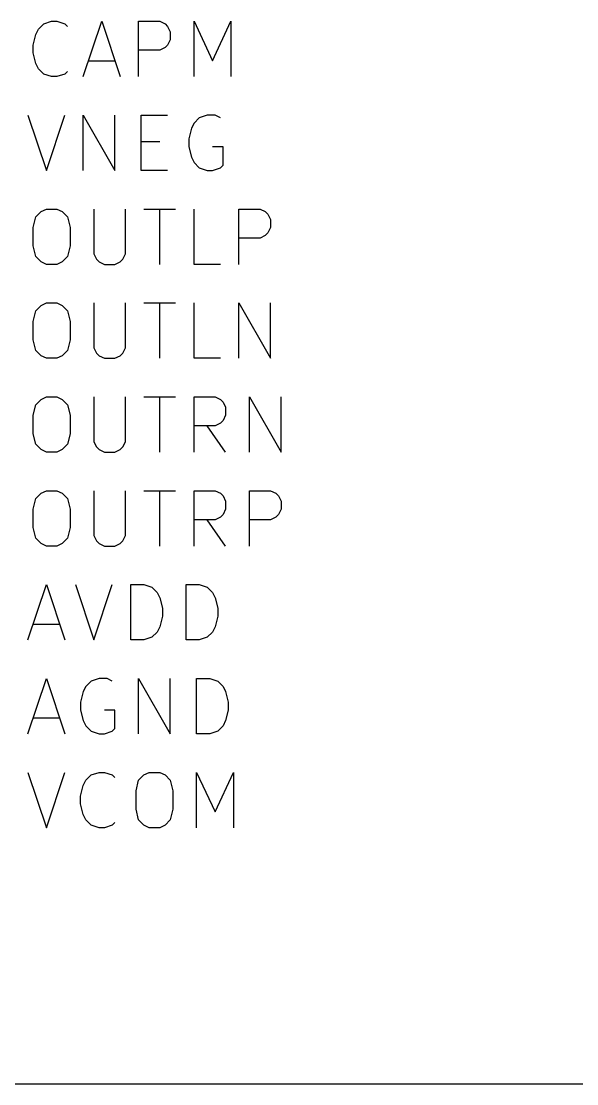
# Model space of a CAD drawing. Extents: x 0.4 to 11.3, y -7.9 to -0.4.
# Drawn here: x 4.359 to 4.95, y -5.15 to -4.018 of the extents above; entities that cross this region are included whole.
import ezdxf

# ---------------------------------------------------------------- set-up
doc = ezdxf.new("R2010")
doc.units = 0
doc.header["$MEASUREMENT"] = 0
doc.layers.add('CYAN2', color=4, linetype='CONTINUOUS')
doc.layers.add('RED2', color=1, linetype='CONTINUOUS')

msp = doc.modelspace()

# ---------------------------------------------------------------- linework, layer by layer
at = {"layer": 'CYAN2', "linetype": 'CONTINUOUS'}
for p, q in [((4.374, -4.0323), (4.3769, -4.0267)), ((4.374, -4.0323), (4.3769, -4.0267)), ((4.3769, -4.0267), (4.3825, -4.0211)), ((4.3769, -4.0267), (4.3825, -4.0211)), ((4.3825, -4.0211), (4.3909, -4.0183)), ((4.3825, -4.0211), (4.3909, -4.0183)), ((4.3909, -4.0183), (4.3965, -4.0183)), ((4.3909, -4.0183), (4.3965, -4.0183)), ((4.3965, -4.0183), (4.4049, -4.0211)), ((4.3965, -4.0183), (4.4049, -4.0211)), ((4.4049, -4.0211), (4.4078, -4.0239)), ((4.4049, -4.0211), (4.4078, -4.0239)), ((4.4246, -4.0773), (4.4443, -4.0183)), ((4.4246, -4.0773), (4.4443, -4.0183)), ((4.4443, -4.0183), (4.4639, -4.0773)), ((4.4443, -4.0183), (4.4639, -4.0773)), ((4.4836, -4.0773), (4.4836, -4.0183)), ((4.4836, -4.0183), (4.5061, -4.0183)), ((4.4836, -4.0773), (4.4836, -4.0183)), ((4.4836, -4.0183), (4.5061, -4.0183)), ((4.5061, -4.0183), (4.5117, -4.0211)), ((4.5061, -4.0183), (4.5117, -4.0211)), ((4.5117, -4.0211), (4.5145, -4.0239)), ((4.5117, -4.0211), (4.5145, -4.0239)), ((4.5145, -4.0239), (4.5173, -4.0295)), ((4.5145, -4.0239), (4.5173, -4.0295)), ((4.5426, -4.0773), (4.5426, -4.0183)), ((4.5426, -4.0183), (4.5623, -4.0604)), ((4.5426, -4.0773), (4.5426, -4.0183)), ((4.5426, -4.0183), (4.5623, -4.0604)), ((4.5623, -4.0604), (4.5819, -4.0183)), ((4.5623, -4.0604), (4.5819, -4.0183)), ((4.5819, -4.0183), (4.5819, -4.0773)), ((4.5819, -4.0183), (4.5819, -4.0773)), ((4.3712, -4.0436), (4.374, -4.0323)), ((4.3712, -4.0436), (4.374, -4.0323)), ((4.5173, -4.038), (4.5145, -4.0436)), ((4.5173, -4.038), (4.5145, -4.0436)), ((4.5173, -4.0295), (4.5173, -4.038)), ((4.5173, -4.0295), (4.5173, -4.038)), ((4.3712, -4.052), (4.3712, -4.0436)), ((4.3712, -4.052), (4.3712, -4.0436)), ((4.5061, -4.0492), (4.4836, -4.0492)), ((4.5061, -4.0492), (4.4836, -4.0492)), ((4.5117, -4.0464), (4.5061, -4.0492)), ((4.5117, -4.0464), (4.5061, -4.0492)), ((4.5145, -4.0436), (4.5117, -4.0464)), ((4.5145, -4.0436), (4.5117, -4.0464)), ((4.374, -4.0632), (4.3712, -4.052)), ((4.374, -4.0632), (4.3712, -4.052)), ((4.4302, -4.0604), (4.4583, -4.0604)), ((4.4302, -4.0604), (4.4583, -4.0604)), ((4.3769, -4.0689), (4.374, -4.0632)), ((4.3769, -4.0689), (4.374, -4.0632)), ((4.3825, -4.0745), (4.3769, -4.0689)), ((4.3825, -4.0745), (4.3769, -4.0689)), ((4.4078, -4.0717), (4.4049, -4.0745)), ((4.4078, -4.0717), (4.4049, -4.0745)), ((4.3909, -4.0773), (4.3825, -4.0745)), ((4.3909, -4.0773), (4.3825, -4.0745)), ((4.3965, -4.0773), (4.3909, -4.0773)), ((4.3965, -4.0773), (4.3909, -4.0773)), ((4.4049, -4.0745), (4.3965, -4.0773)), ((4.4049, -4.0745), (4.3965, -4.0773)), ((4.3656, -4.1183), (4.3853, -4.1773)), ((4.3656, -4.1183), (4.3853, -4.1773)), ((4.3853, -4.1773), (4.4049, -4.1183)), ((4.3853, -4.1773), (4.4049, -4.1183)), ((4.4246, -4.1773), (4.4246, -4.1183)), ((4.4246, -4.1183), (4.4583, -4.1773)), ((4.4246, -4.1773), (4.4246, -4.1183)), ((4.4246, -4.1183), (4.4583, -4.1773)), ((4.4583, -4.1773), (4.4583, -4.1183)), ((4.4583, -4.1773), (4.4583, -4.1183)), ((4.4864, -4.1773), (4.4864, -4.1183)), ((4.4864, -4.1183), (4.5145, -4.1183)), ((4.4864, -4.1773), (4.4864, -4.1183)), ((4.4864, -4.1183), (4.5145, -4.1183)), ((4.5567, -4.1183), (4.5482, -4.1211)), ((4.5567, -4.1183), (4.5482, -4.1211)), ((4.5651, -4.1183), (4.5567, -4.1183)), ((4.5651, -4.1183), (4.5567, -4.1183)), ((4.5707, -4.1211), (4.5651, -4.1183)), ((4.5707, -4.1211), (4.5651, -4.1183)), ((4.5426, -4.1267), (4.5398, -4.1323)), ((4.5426, -4.1267), (4.5398, -4.1323)), ((4.5482, -4.1211), (4.5426, -4.1267)), ((4.5482, -4.1211), (4.5426, -4.1267)), ((4.5398, -4.1323), (4.537, -4.1436)), ((4.5398, -4.1323), (4.537, -4.1436)), ((4.4864, -4.1464), (4.5061, -4.1464)), ((4.4864, -4.1464), (4.5061, -4.1464)), ((4.537, -4.1436), (4.537, -4.152)), ((4.537, -4.1436), (4.537, -4.152)), ((4.537, -4.152), (4.5398, -4.1632)), ((4.537, -4.152), (4.5398, -4.1632)), ((4.5735, -4.152), (4.5623, -4.152)), ((4.5735, -4.152), (4.5623, -4.152)), ((4.5735, -4.1717), (4.5735, -4.152)), ((4.5735, -4.1717), (4.5735, -4.152)), ((4.5398, -4.1632), (4.5426, -4.1689)), ((4.5398, -4.1632), (4.5426, -4.1689)), ((4.5426, -4.1689), (4.5482, -4.1745)), ((4.5426, -4.1689), (4.5482, -4.1745)), ((4.5482, -4.1745), (4.5567, -4.1773)), ((4.5482, -4.1745), (4.5567, -4.1773)), ((4.5623, -4.1773), (4.5707, -4.1745)), ((4.5623, -4.1773), (4.5707, -4.1745)), ((4.5707, -4.1745), (4.5735, -4.1717)), ((4.5707, -4.1745), (4.5735, -4.1717)), ((4.5145, -4.1773), (4.4864, -4.1773)), ((4.5145, -4.1773), (4.4864, -4.1773)), ((4.5567, -4.1773), (4.5623, -4.1773)), ((4.5567, -4.1773), (4.5623, -4.1773)), ((4.374, -4.2267), (4.3797, -4.2211)), ((4.374, -4.2267), (4.3797, -4.2211)), ((4.3797, -4.2211), (4.3853, -4.2183)), ((4.3797, -4.2211), (4.3853, -4.2183)), ((4.3853, -4.2183), (4.3965, -4.2183)), ((4.3853, -4.2183), (4.3965, -4.2183)), ((4.3965, -4.2183), (4.4021, -4.2211)), ((4.3965, -4.2183), (4.4021, -4.2211)), ((4.4021, -4.2211), (4.4078, -4.2267)), ((4.4021, -4.2211), (4.4078, -4.2267)), ((4.4359, -4.2183), (4.4359, -4.2661)), ((4.4359, -4.2183), (4.4359, -4.2661)), ((4.4696, -4.2661), (4.4696, -4.2183)), ((4.4696, -4.2661), (4.4696, -4.2183)), ((4.4892, -4.2183), (4.523, -4.2183)), ((4.4892, -4.2183), (4.523, -4.2183)), ((4.5061, -4.2773), (4.5061, -4.2183)), ((4.5061, -4.2773), (4.5061, -4.2183)), ((4.5426, -4.2773), (4.5426, -4.2183)), ((4.5426, -4.2773), (4.5426, -4.2183)), ((4.5904, -4.2773), (4.5904, -4.2183)), ((4.5904, -4.2183), (4.6129, -4.2183)), ((4.5904, -4.2773), (4.5904, -4.2183)), ((4.5904, -4.2183), (4.6129, -4.2183)), ((4.6129, -4.2183), (4.6185, -4.2211)), ((4.6129, -4.2183), (4.6185, -4.2211)), ((4.6185, -4.2211), (4.6213, -4.2239)), ((4.6185, -4.2211), (4.6213, -4.2239)), ((4.3712, -4.238), (4.374, -4.2267)), ((4.3712, -4.238), (4.374, -4.2267)), ((4.4078, -4.2267), (4.4106, -4.238)), ((4.4078, -4.2267), (4.4106, -4.238)), ((4.6213, -4.2239), (4.6241, -4.2295)), ((4.6213, -4.2239), (4.6241, -4.2295)), ((4.6241, -4.2295), (4.6241, -4.238)), ((4.6241, -4.2295), (4.6241, -4.238)), ((4.3712, -4.2576), (4.3712, -4.238)), ((4.3712, -4.2576), (4.3712, -4.238)), ((4.4106, -4.238), (4.4106, -4.2576)), ((4.4106, -4.238), (4.4106, -4.2576)), ((4.6213, -4.2436), (4.6185, -4.2464)), ((4.6213, -4.2436), (4.6185, -4.2464)), ((4.6241, -4.238), (4.6213, -4.2436)), ((4.6241, -4.238), (4.6213, -4.2436)), ((4.6129, -4.2492), (4.5904, -4.2492)), ((4.6129, -4.2492), (4.5904, -4.2492)), ((4.6185, -4.2464), (4.6129, -4.2492)), ((4.6185, -4.2464), (4.6129, -4.2492)), ((4.374, -4.2689), (4.3712, -4.2576)), ((4.374, -4.2689), (4.3712, -4.2576)), ((4.4106, -4.2576), (4.4078, -4.2689)), ((4.4106, -4.2576), (4.4078, -4.2689)), ((4.4359, -4.2661), (4.4387, -4.2717)), ((4.4359, -4.2661), (4.4387, -4.2717)), ((4.4668, -4.2717), (4.4696, -4.2661)), ((4.4668, -4.2717), (4.4696, -4.2661)), ((4.3797, -4.2745), (4.374, -4.2689)), ((4.3797, -4.2745), (4.374, -4.2689)), ((4.3853, -4.2773), (4.3797, -4.2745)), ((4.3853, -4.2773), (4.3797, -4.2745)), ((4.3965, -4.2773), (4.3853, -4.2773)), ((4.3965, -4.2773), (4.3853, -4.2773)), ((4.4021, -4.2745), (4.3965, -4.2773)), ((4.4021, -4.2745), (4.3965, -4.2773)), ((4.4078, -4.2689), (4.4021, -4.2745)), ((4.4078, -4.2689), (4.4021, -4.2745)), ((4.4387, -4.2717), (4.4415, -4.2745)), ((4.4387, -4.2717), (4.4415, -4.2745)), ((4.4415, -4.2745), (4.4471, -4.2773)), ((4.4415, -4.2745), (4.4471, -4.2773)), ((4.4471, -4.2773), (4.4583, -4.2773)), ((4.4471, -4.2773), (4.4583, -4.2773)), ((4.4583, -4.2773), (4.464, -4.2745)), ((4.4583, -4.2773), (4.464, -4.2745)), ((4.464, -4.2745), (4.4668, -4.2717)), ((4.464, -4.2745), (4.4668, -4.2717)), ((4.5707, -4.2773), (4.5426, -4.2773)), ((4.5707, -4.2773), (4.5426, -4.2773)), ((4.374, -4.3267), (4.3797, -4.3211)), ((4.374, -4.3267), (4.3797, -4.3211)), ((4.3797, -4.3211), (4.3853, -4.3183)), ((4.3797, -4.3211), (4.3853, -4.3183)), ((4.3853, -4.3183), (4.3965, -4.3183)), ((4.3853, -4.3183), (4.3965, -4.3183)), ((4.3965, -4.3183), (4.4021, -4.3211)), ((4.3965, -4.3183), (4.4021, -4.3211)), ((4.4021, -4.3211), (4.4078, -4.3267)), ((4.4021, -4.3211), (4.4078, -4.3267)), ((4.4359, -4.3183), (4.4359, -4.3661)), ((4.4359, -4.3183), (4.4359, -4.3661)), ((4.4696, -4.3661), (4.4696, -4.3183)), ((4.4696, -4.3661), (4.4696, -4.3183)), ((4.4892, -4.3183), (4.523, -4.3183)), ((4.4892, -4.3183), (4.523, -4.3183)), ((4.5061, -4.3773), (4.5061, -4.3183)), ((4.5061, -4.3773), (4.5061, -4.3183)), ((4.5426, -4.3773), (4.5426, -4.3183)), ((4.5426, -4.3773), (4.5426, -4.3183)), ((4.5904, -4.3773), (4.5904, -4.3183)), ((4.5904, -4.3183), (4.6241, -4.3773)), ((4.5904, -4.3773), (4.5904, -4.3183)), ((4.5904, -4.3183), (4.6241, -4.3773)), ((4.6241, -4.3773), (4.6241, -4.3183)), ((4.6241, -4.3773), (4.6241, -4.3183)), ((4.3712, -4.338), (4.374, -4.3267)), ((4.3712, -4.338), (4.374, -4.3267)), ((4.4078, -4.3267), (4.4106, -4.338)), ((4.4078, -4.3267), (4.4106, -4.338)), ((4.3712, -4.3576), (4.3712, -4.338)), ((4.3712, -4.3576), (4.3712, -4.338)), ((4.4106, -4.338), (4.4106, -4.3576)), ((4.4106, -4.338), (4.4106, -4.3576)), ((4.374, -4.3689), (4.3712, -4.3576)), ((4.374, -4.3689), (4.3712, -4.3576)), ((4.4106, -4.3576), (4.4078, -4.3689)), ((4.4106, -4.3576), (4.4078, -4.3689)), ((4.4359, -4.3661), (4.4387, -4.3717)), ((4.4359, -4.3661), (4.4387, -4.3717)), ((4.4668, -4.3717), (4.4696, -4.3661)), ((4.4668, -4.3717), (4.4696, -4.3661)), ((4.3797, -4.3745), (4.374, -4.3689)), ((4.3797, -4.3745), (4.374, -4.3689)), ((4.3853, -4.3773), (4.3797, -4.3745)), ((4.3853, -4.3773), (4.3797, -4.3745)), ((4.3965, -4.3773), (4.3853, -4.3773)), ((4.3965, -4.3773), (4.3853, -4.3773)), ((4.4021, -4.3745), (4.3965, -4.3773)), ((4.4021, -4.3745), (4.3965, -4.3773)), ((4.4078, -4.3689), (4.4021, -4.3745)), ((4.4078, -4.3689), (4.4021, -4.3745)), ((4.4387, -4.3717), (4.4415, -4.3745)), ((4.4387, -4.3717), (4.4415, -4.3745)), ((4.4415, -4.3745), (4.4471, -4.3773)), ((4.4415, -4.3745), (4.4471, -4.3773)), ((4.4471, -4.3773), (4.4583, -4.3773)), ((4.4471, -4.3773), (4.4583, -4.3773)), ((4.4583, -4.3773), (4.464, -4.3745)), ((4.4583, -4.3773), (4.464, -4.3745)), ((4.464, -4.3745), (4.4668, -4.3717)), ((4.464, -4.3745), (4.4668, -4.3717)), ((4.5707, -4.3773), (4.5426, -4.3773)), ((4.5707, -4.3773), (4.5426, -4.3773)), ((4.374, -4.4267), (4.3797, -4.4211)), ((4.374, -4.4267), (4.3797, -4.4211)), ((4.3797, -4.4211), (4.3853, -4.4183)), ((4.3797, -4.4211), (4.3853, -4.4183)), ((4.3853, -4.4183), (4.3965, -4.4183)), ((4.3853, -4.4183), (4.3965, -4.4183)), ((4.3965, -4.4183), (4.4021, -4.4211)), ((4.3965, -4.4183), (4.4021, -4.4211)), ((4.4021, -4.4211), (4.4078, -4.4267)), ((4.4021, -4.4211), (4.4078, -4.4267)), ((4.4359, -4.4183), (4.4359, -4.4661)), ((4.4359, -4.4183), (4.4359, -4.4661)), ((4.4696, -4.4661), (4.4696, -4.4183)), ((4.4696, -4.4661), (4.4696, -4.4183)), ((4.4892, -4.4183), (4.523, -4.4183)), ((4.4892, -4.4183), (4.523, -4.4183)), ((4.5061, -4.4773), (4.5061, -4.4183)), ((4.5061, -4.4773), (4.5061, -4.4183)), ((4.5426, -4.4773), (4.5426, -4.4183)), ((4.5426, -4.4183), (4.5651, -4.4183)), ((4.5426, -4.4773), (4.5426, -4.4183)), ((4.5426, -4.4183), (4.5651, -4.4183)), ((4.5651, -4.4183), (4.5707, -4.4211)), ((4.5651, -4.4183), (4.5707, -4.4211)), ((4.5707, -4.4211), (4.5735, -4.4239)), ((4.5707, -4.4211), (4.5735, -4.4239)), ((4.5735, -4.4239), (4.5763, -4.4295)), ((4.5735, -4.4239), (4.5763, -4.4295)), ((4.6016, -4.4773), (4.6016, -4.4183)), ((4.6016, -4.4183), (4.6353, -4.4773)), ((4.6016, -4.4773), (4.6016, -4.4183)), ((4.6016, -4.4183), (4.6353, -4.4773)), ((4.6353, -4.4773), (4.6353, -4.4183)), ((4.6353, -4.4773), (4.6353, -4.4183)), ((4.3712, -4.438), (4.374, -4.4267)), ((4.3712, -4.438), (4.374, -4.4267)), ((4.4078, -4.4267), (4.4106, -4.438)), ((4.4078, -4.4267), (4.4106, -4.438)), ((4.5763, -4.4295), (4.5763, -4.438)), ((4.5763, -4.4295), (4.5763, -4.438)), ((4.3712, -4.4576), (4.3712, -4.438)), ((4.3712, -4.4576), (4.3712, -4.438)), ((4.4106, -4.438), (4.4106, -4.4576)), ((4.4106, -4.438), (4.4106, -4.4576)), ((4.5707, -4.4464), (4.5651, -4.4492)), ((4.5707, -4.4464), (4.5651, -4.4492)), ((4.5735, -4.4436), (4.5707, -4.4464)), ((4.5735, -4.4436), (4.5707, -4.4464)), ((4.5763, -4.438), (4.5735, -4.4436)), ((4.5763, -4.438), (4.5735, -4.4436)), ((4.374, -4.4689), (4.3712, -4.4576)), ((4.374, -4.4689), (4.3712, -4.4576)), ((4.4106, -4.4576), (4.4078, -4.4689)), ((4.4106, -4.4576), (4.4078, -4.4689)), ((4.5651, -4.4492), (4.5426, -4.4492)), ((4.5651, -4.4492), (4.5426, -4.4492)), ((4.5763, -4.4773), (4.5567, -4.4492)), ((4.5763, -4.4773), (4.5567, -4.4492)), ((4.3797, -4.4745), (4.374, -4.4689)), ((4.3797, -4.4745), (4.374, -4.4689)), ((4.4078, -4.4689), (4.4021, -4.4745)), ((4.4078, -4.4689), (4.4021, -4.4745)), ((4.4359, -4.4661), (4.4387, -4.4717)), ((4.4359, -4.4661), (4.4387, -4.4717)), ((4.4668, -4.4717), (4.4696, -4.4661)), ((4.4668, -4.4717), (4.4696, -4.4661)), ((4.3853, -4.4773), (4.3797, -4.4745)), ((4.3853, -4.4773), (4.3797, -4.4745)), ((4.3965, -4.4773), (4.3853, -4.4773)), ((4.3965, -4.4773), (4.3853, -4.4773)), ((4.4021, -4.4745), (4.3965, -4.4773)), ((4.4021, -4.4745), (4.3965, -4.4773)), ((4.4387, -4.4717), (4.4415, -4.4745)), ((4.4387, -4.4717), (4.4415, -4.4745)), ((4.4415, -4.4745), (4.4471, -4.4773)), ((4.4415, -4.4745), (4.4471, -4.4773)), ((4.4471, -4.4773), (4.4583, -4.4773)), ((4.4471, -4.4773), (4.4583, -4.4773)), ((4.4583, -4.4773), (4.464, -4.4745)), ((4.4583, -4.4773), (4.464, -4.4745)), ((4.464, -4.4745), (4.4668, -4.4717)), ((4.464, -4.4745), (4.4668, -4.4717)), ((4.3712, -4.538), (4.374, -4.5267)), ((4.3712, -4.538), (4.374, -4.5267)), ((4.374, -4.5267), (4.3797, -4.5211)), ((4.374, -4.5267), (4.3797, -4.5211)), ((4.3797, -4.5211), (4.3853, -4.5183)), ((4.3797, -4.5211), (4.3853, -4.5183)), ((4.3853, -4.5183), (4.3965, -4.5183)), ((4.3853, -4.5183), (4.3965, -4.5183)), ((4.3965, -4.5183), (4.4021, -4.5211)), ((4.3965, -4.5183), (4.4021, -4.5211)), ((4.4021, -4.5211), (4.4078, -4.5267)), ((4.4021, -4.5211), (4.4078, -4.5267)), ((4.4078, -4.5267), (4.4106, -4.538)), ((4.4078, -4.5267), (4.4106, -4.538)), ((4.4359, -4.5183), (4.4359, -4.5661)), ((4.4359, -4.5183), (4.4359, -4.5661)), ((4.4696, -4.5661), (4.4696, -4.5183)), ((4.4696, -4.5661), (4.4696, -4.5183)), ((4.4892, -4.5183), (4.523, -4.5183)), ((4.4892, -4.5183), (4.523, -4.5183)), ((4.5061, -4.5773), (4.5061, -4.5183)), ((4.5061, -4.5773), (4.5061, -4.5183)), ((4.5426, -4.5773), (4.5426, -4.5183)), ((4.5426, -4.5183), (4.5651, -4.5183)), ((4.5426, -4.5773), (4.5426, -4.5183)), ((4.5426, -4.5183), (4.5651, -4.5183)), ((4.5651, -4.5183), (4.5707, -4.5211)), ((4.5651, -4.5183), (4.5707, -4.5211)), ((4.5707, -4.5211), (4.5735, -4.5239)), ((4.5707, -4.5211), (4.5735, -4.5239)), ((4.5735, -4.5239), (4.5763, -4.5295)), ((4.5735, -4.5239), (4.5763, -4.5295)), ((4.6016, -4.5773), (4.6016, -4.5183)), ((4.6016, -4.5183), (4.6241, -4.5183)), ((4.6016, -4.5773), (4.6016, -4.5183)), ((4.6016, -4.5183), (4.6241, -4.5183)), ((4.6241, -4.5183), (4.6297, -4.5211)), ((4.6241, -4.5183), (4.6297, -4.5211)), ((4.6297, -4.5211), (4.6325, -4.5239)), ((4.6297, -4.5211), (4.6325, -4.5239)), ((4.6325, -4.5239), (4.6353, -4.5295)), ((4.6325, -4.5239), (4.6353, -4.5295)), ((4.3712, -4.5576), (4.3712, -4.538)), ((4.3712, -4.5576), (4.3712, -4.538)), ((4.4106, -4.538), (4.4106, -4.5576)), ((4.4106, -4.538), (4.4106, -4.5576)), ((4.5763, -4.538), (4.5735, -4.5436)), ((4.5763, -4.538), (4.5735, -4.5436)), ((4.5763, -4.5295), (4.5763, -4.538)), ((4.5763, -4.5295), (4.5763, -4.538)), ((4.6353, -4.538), (4.6325, -4.5436)), ((4.6353, -4.538), (4.6325, -4.5436)), ((4.6353, -4.5295), (4.6353, -4.538)), ((4.6353, -4.5295), (4.6353, -4.538)), ((4.5651, -4.5492), (4.5426, -4.5492)), ((4.5651, -4.5492), (4.5426, -4.5492)), ((4.5763, -4.5773), (4.5567, -4.5492)), ((4.5763, -4.5773), (4.5567, -4.5492)), ((4.5707, -4.5464), (4.5651, -4.5492)), ((4.5707, -4.5464), (4.5651, -4.5492)), ((4.5735, -4.5436), (4.5707, -4.5464)), ((4.5735, -4.5436), (4.5707, -4.5464)), ((4.6241, -4.5492), (4.6016, -4.5492)), ((4.6241, -4.5492), (4.6016, -4.5492)), ((4.6297, -4.5464), (4.6241, -4.5492)), ((4.6297, -4.5464), (4.6241, -4.5492)), ((4.6325, -4.5436), (4.6297, -4.5464)), ((4.6325, -4.5436), (4.6297, -4.5464)), ((4.374, -4.5689), (4.3712, -4.5576)), ((4.374, -4.5689), (4.3712, -4.5576)), ((4.4106, -4.5576), (4.4078, -4.5689)), ((4.4106, -4.5576), (4.4078, -4.5689)), ((4.3797, -4.5745), (4.374, -4.5689)), ((4.3797, -4.5745), (4.374, -4.5689)), ((4.4078, -4.5689), (4.4021, -4.5745)), ((4.4078, -4.5689), (4.4021, -4.5745)), ((4.4359, -4.5661), (4.4387, -4.5717)), ((4.4359, -4.5661), (4.4387, -4.5717)), ((4.4387, -4.5717), (4.4415, -4.5745)), ((4.4387, -4.5717), (4.4415, -4.5745)), ((4.464, -4.5745), (4.4668, -4.5717)), ((4.464, -4.5745), (4.4668, -4.5717)), ((4.4668, -4.5717), (4.4696, -4.5661)), ((4.4668, -4.5717), (4.4696, -4.5661)), ((4.3853, -4.5773), (4.3797, -4.5745)), ((4.3853, -4.5773), (4.3797, -4.5745)), ((4.3965, -4.5773), (4.3853, -4.5773)), ((4.3965, -4.5773), (4.3853, -4.5773)), ((4.4021, -4.5745), (4.3965, -4.5773)), ((4.4021, -4.5745), (4.3965, -4.5773)), ((4.4415, -4.5745), (4.4471, -4.5773)), ((4.4415, -4.5745), (4.4471, -4.5773)), ((4.4471, -4.5773), (4.4583, -4.5773)), ((4.4471, -4.5773), (4.4583, -4.5773)), ((4.4583, -4.5773), (4.464, -4.5745)), ((4.4583, -4.5773), (4.464, -4.5745)), ((4.3656, -4.6773), (4.3853, -4.6183)), ((4.3656, -4.6773), (4.3853, -4.6183)), ((4.3853, -4.6183), (4.4049, -4.6773)), ((4.3853, -4.6183), (4.4049, -4.6773)), ((4.4162, -4.6183), (4.4359, -4.6773)), ((4.4162, -4.6183), (4.4359, -4.6773)), ((4.4359, -4.6773), (4.4555, -4.6183)), ((4.4359, -4.6773), (4.4555, -4.6183)), ((4.4752, -4.6773), (4.4752, -4.6183)), ((4.4752, -4.6183), (4.4892, -4.6183)), ((4.4752, -4.6773), (4.4752, -4.6183)), ((4.4752, -4.6183), (4.4892, -4.6183)), ((4.4892, -4.6183), (4.4977, -4.6211)), ((4.4892, -4.6183), (4.4977, -4.6211)), ((4.4977, -4.6211), (4.5033, -4.6267)), ((4.4977, -4.6211), (4.5033, -4.6267)), ((4.5033, -4.6267), (4.5061, -4.6323)), ((4.5033, -4.6267), (4.5061, -4.6323)), ((4.5342, -4.6773), (4.5342, -4.6183)), ((4.5342, -4.6183), (4.5482, -4.6183)), ((4.5342, -4.6773), (4.5342, -4.6183)), ((4.5342, -4.6183), (4.5482, -4.6183)), ((4.5482, -4.6183), (4.5567, -4.6211)), ((4.5482, -4.6183), (4.5567, -4.6211)), ((4.5567, -4.6211), (4.5623, -4.6267)), ((4.5567, -4.6211), (4.5623, -4.6267)), ((4.5623, -4.6267), (4.5651, -4.6323)), ((4.5623, -4.6267), (4.5651, -4.6323)), ((4.5061, -4.6323), (4.5089, -4.6436)), ((4.5061, -4.6323), (4.5089, -4.6436)), ((4.5651, -4.6323), (4.5679, -4.6436)), ((4.5651, -4.6323), (4.5679, -4.6436)), ((4.5089, -4.6436), (4.5089, -4.652)), ((4.5089, -4.6436), (4.5089, -4.652)), ((4.5679, -4.6436), (4.5679, -4.652)), ((4.5679, -4.6436), (4.5679, -4.652)), ((4.3712, -4.6604), (4.3993, -4.6604)), ((4.3712, -4.6604), (4.3993, -4.6604)), ((4.5089, -4.652), (4.5061, -4.6632)), ((4.5089, -4.652), (4.5061, -4.6632)), ((4.5679, -4.652), (4.5651, -4.6632)), ((4.5679, -4.652), (4.5651, -4.6632)), ((4.5033, -4.6689), (4.4977, -4.6745)), ((4.5033, -4.6689), (4.4977, -4.6745)), ((4.5061, -4.6632), (4.5033, -4.6689)), ((4.5061, -4.6632), (4.5033, -4.6689)), ((4.5623, -4.6689), (4.5567, -4.6745)), ((4.5623, -4.6689), (4.5567, -4.6745)), ((4.5651, -4.6632), (4.5623, -4.6689)), ((4.5651, -4.6632), (4.5623, -4.6689)), ((4.4892, -4.6773), (4.4752, -4.6773)), ((4.4892, -4.6773), (4.4752, -4.6773)), ((4.4977, -4.6745), (4.4892, -4.6773)), ((4.4977, -4.6745), (4.4892, -4.6773)), ((4.5482, -4.6773), (4.5342, -4.6773)), ((4.5482, -4.6773), (4.5342, -4.6773)), ((4.5567, -4.6745), (4.5482, -4.6773)), ((4.5567, -4.6745), (4.5482, -4.6773)), ((4.3656, -4.7773), (4.3853, -4.7183)), ((4.3656, -4.7773), (4.3853, -4.7183)), ((4.3853, -4.7183), (4.4049, -4.7773)), ((4.3853, -4.7183), (4.4049, -4.7773)), ((4.4415, -4.7183), (4.433, -4.7211)), ((4.4415, -4.7183), (4.433, -4.7211)), ((4.4499, -4.7183), (4.4415, -4.7183)), ((4.4499, -4.7183), (4.4415, -4.7183)), ((4.4555, -4.7211), (4.4499, -4.7183)), ((4.4555, -4.7211), (4.4499, -4.7183)), ((4.4836, -4.7773), (4.4836, -4.7183)), ((4.4836, -4.7183), (4.5173, -4.7773)), ((4.4836, -4.7773), (4.4836, -4.7183)), ((4.4836, -4.7183), (4.5173, -4.7773)), ((4.5173, -4.7773), (4.5173, -4.7183)), ((4.5173, -4.7773), (4.5173, -4.7183)), ((4.5454, -4.7773), (4.5454, -4.7183)), ((4.5454, -4.7183), (4.5595, -4.7183)), ((4.5454, -4.7773), (4.5454, -4.7183)), ((4.5454, -4.7183), (4.5595, -4.7183)), ((4.5595, -4.7183), (4.5679, -4.7211)), ((4.5595, -4.7183), (4.5679, -4.7211)), ((4.4274, -4.7267), (4.4246, -4.7323)), ((4.4274, -4.7267), (4.4246, -4.7323)), ((4.433, -4.7211), (4.4274, -4.7267)), ((4.433, -4.7211), (4.4274, -4.7267)), ((4.5679, -4.7211), (4.5735, -4.7267)), ((4.5679, -4.7211), (4.5735, -4.7267)), ((4.5735, -4.7267), (4.5763, -4.7323)), ((4.5735, -4.7267), (4.5763, -4.7323)), ((4.4246, -4.7323), (4.4218, -4.7436)), ((4.4246, -4.7323), (4.4218, -4.7436)), ((4.5763, -4.7323), (4.5791, -4.7436)), ((4.5763, -4.7323), (4.5791, -4.7436)), ((4.4218, -4.7436), (4.4218, -4.752)), ((4.4218, -4.7436), (4.4218, -4.752)), ((4.4218, -4.752), (4.4246, -4.7632)), ((4.4218, -4.752), (4.4246, -4.7632)), ((4.4583, -4.752), (4.4471, -4.752)), ((4.4583, -4.752), (4.4471, -4.752)), ((4.4583, -4.7717), (4.4583, -4.752)), ((4.4583, -4.7717), (4.4583, -4.752)), ((4.5791, -4.752), (4.5763, -4.7632)), ((4.5791, -4.752), (4.5763, -4.7632)), ((4.5791, -4.7436), (4.5791, -4.752)), ((4.5791, -4.7436), (4.5791, -4.752)), ((4.3712, -4.7604), (4.3993, -4.7604)), ((4.3712, -4.7604), (4.3993, -4.7604)), ((4.4246, -4.7632), (4.4274, -4.7689)), ((4.4246, -4.7632), (4.4274, -4.7689)), ((4.5763, -4.7632), (4.5735, -4.7689)), ((4.5763, -4.7632), (4.5735, -4.7689)), ((4.4274, -4.7689), (4.433, -4.7745)), ((4.4274, -4.7689), (4.433, -4.7745)), ((4.433, -4.7745), (4.4415, -4.7773)), ((4.433, -4.7745), (4.4415, -4.7773)), ((4.4471, -4.7773), (4.4555, -4.7745)), ((4.4471, -4.7773), (4.4555, -4.7745)), ((4.4555, -4.7745), (4.4583, -4.7717)), ((4.4555, -4.7745), (4.4583, -4.7717)), ((4.5679, -4.7745), (4.5595, -4.7773)), ((4.5679, -4.7745), (4.5595, -4.7773)), ((4.5735, -4.7689), (4.5679, -4.7745)), ((4.5735, -4.7689), (4.5679, -4.7745)), ((4.4415, -4.7773), (4.4471, -4.7773)), ((4.4415, -4.7773), (4.4471, -4.7773)), ((4.5595, -4.7773), (4.5454, -4.7773)), ((4.5595, -4.7773), (4.5454, -4.7773)), ((4.3656, -4.8183), (4.3853, -4.8773)), ((4.3656, -4.8183), (4.3853, -4.8773)), ((4.3853, -4.8773), (4.4049, -4.8183)), ((4.3853, -4.8773), (4.4049, -4.8183)), ((4.433, -4.8211), (4.4415, -4.8183)), ((4.433, -4.8211), (4.4415, -4.8183)), ((4.4415, -4.8183), (4.4471, -4.8183)), ((4.4415, -4.8183), (4.4471, -4.8183)), ((4.4471, -4.8183), (4.4555, -4.8211)), ((4.4471, -4.8183), (4.4555, -4.8211)), ((4.4892, -4.8211), (4.4949, -4.8183)), ((4.4892, -4.8211), (4.4949, -4.8183)), ((4.4949, -4.8183), (4.5061, -4.8183)), ((4.4949, -4.8183), (4.5061, -4.8183)), ((4.5061, -4.8183), (4.5117, -4.8211)), ((4.5061, -4.8183), (4.5117, -4.8211)), ((4.5454, -4.8773), (4.5454, -4.8183)), ((4.5454, -4.8183), (4.5651, -4.8604)), ((4.5454, -4.8773), (4.5454, -4.8183)), ((4.5454, -4.8183), (4.5651, -4.8604)), ((4.5651, -4.8604), (4.5848, -4.8183)), ((4.5651, -4.8604), (4.5848, -4.8183)), ((4.5848, -4.8183), (4.5848, -4.8773)), ((4.5848, -4.8183), (4.5848, -4.8773)), ((4.4218, -4.8436), (4.4246, -4.8323)), ((4.4218, -4.8436), (4.4246, -4.8323)), ((4.4246, -4.8323), (4.4274, -4.8267)), ((4.4246, -4.8323), (4.4274, -4.8267)), ((4.4274, -4.8267), (4.433, -4.8211)), ((4.4274, -4.8267), (4.433, -4.8211)), ((4.4555, -4.8211), (4.4583, -4.8239)), ((4.4555, -4.8211), (4.4583, -4.8239)), ((4.4808, -4.838), (4.4836, -4.8267)), ((4.4808, -4.838), (4.4836, -4.8267)), ((4.4836, -4.8267), (4.4892, -4.8211)), ((4.4836, -4.8267), (4.4892, -4.8211)), ((4.5117, -4.8211), (4.5173, -4.8267)), ((4.5117, -4.8211), (4.5173, -4.8267)), ((4.5173, -4.8267), (4.5201, -4.838)), ((4.5173, -4.8267), (4.5201, -4.838)), ((4.4218, -4.852), (4.4218, -4.8436)), ((4.4218, -4.852), (4.4218, -4.8436)), ((4.4808, -4.8576), (4.4808, -4.838)), ((4.4808, -4.8576), (4.4808, -4.838)), ((4.5201, -4.838), (4.5201, -4.8576)), ((4.5201, -4.838), (4.5201, -4.8576)), ((4.4246, -4.8632), (4.4218, -4.852)), ((4.4246, -4.8632), (4.4218, -4.852)), ((4.4274, -4.8689), (4.4246, -4.8632)), ((4.4274, -4.8689), (4.4246, -4.8632)), ((4.4836, -4.8689), (4.4808, -4.8576)), ((4.4836, -4.8689), (4.4808, -4.8576)), ((4.5201, -4.8576), (4.5173, -4.8689)), ((4.5201, -4.8576), (4.5173, -4.8689)), ((4.433, -4.8745), (4.4274, -4.8689)), ((4.433, -4.8745), (4.4274, -4.8689)), ((4.4415, -4.8773), (4.433, -4.8745)), ((4.4415, -4.8773), (4.433, -4.8745)), ((4.4471, -4.8773), (4.4415, -4.8773)), ((4.4471, -4.8773), (4.4415, -4.8773)), ((4.4555, -4.8745), (4.4471, -4.8773)), ((4.4555, -4.8745), (4.4471, -4.8773)), ((4.4583, -4.8717), (4.4555, -4.8745)), ((4.4583, -4.8717), (4.4555, -4.8745)), ((4.4892, -4.8745), (4.4836, -4.8689)), ((4.4892, -4.8745), (4.4836, -4.8689)), ((4.4949, -4.8773), (4.4892, -4.8745)), ((4.4949, -4.8773), (4.4892, -4.8745)), ((4.5061, -4.8773), (4.4949, -4.8773)), ((4.5061, -4.8773), (4.4949, -4.8773)), ((4.5117, -4.8745), (4.5061, -4.8773)), ((4.5117, -4.8745), (4.5061, -4.8773)), ((4.5173, -4.8689), (4.5117, -4.8745)), ((4.5173, -4.8689), (4.5117, -4.8745))]:
    msp.add_line(p, q, dxfattribs=at)
at = {"layer": 'RED2', "linetype": 'CONTINUOUS'}
msp.add_line((4.35, -5.15), (5.55, -5.15), dxfattribs=at)

doc.saveas('drawing.dxf')
